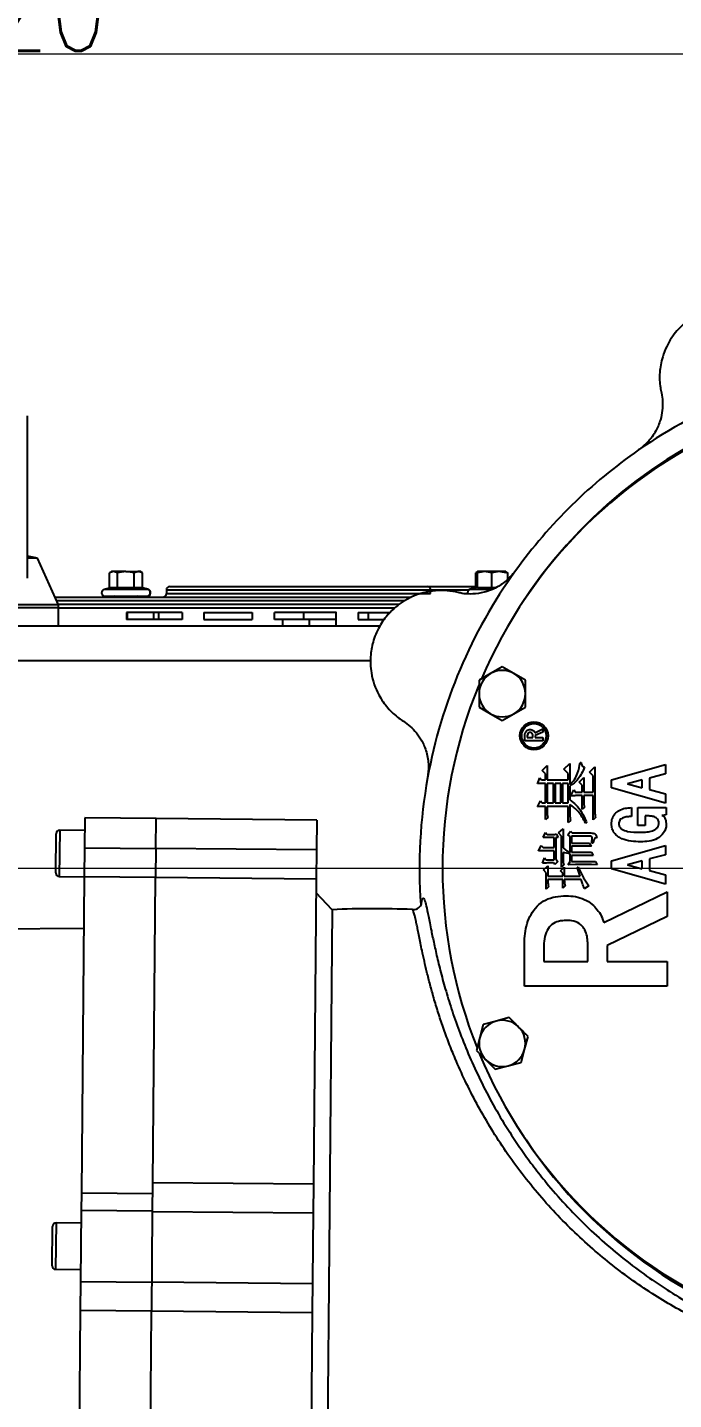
# Model space of a CAD drawing. Header units: millimetres. Extents: x 1663 to 4708, y 540 to 2693.
# Drawn here: x 2796.5 to 2977.5, y 1131.4 to 1515.7 of the extents above; entities that cross this region are included whole.
import ezdxf

# ---------------------------------------------------------------- set-up
doc = ezdxf.new("R2010")
doc.units = ezdxf.units.MM
doc.layers.add('AM_5', color=3, linetype='Continuous', lineweight=25)
doc.styles.add('SLDTEXTSTYLE1', font='txt.shx', dxfattribs={"width": 0.7, "bigfont": 'gbcbig.shx'})
doc.dimstyles.new('SLDDIMSTYLE12$0', dxfattribs={"dimtxt": 12, "dimasz": 10, "dimexe": 0, "dimexo": 0.0625, "dimgap": 0.875, "dimtad": 1, "dimdec": 1, "dimlfac": 1.8, "dimrnd": 1e-09, "dimzin": 12, "dimdsep": 46, "dimtxsty": 'SLDTEXTSTYLE1', "dimcen": 0.09, "dimdle": 8.16, "dimclrd": 3, "dimclre": 3, "dimadec": 0, "dimazin": 3, "dimtfac": 1, "dimtdec": 1, "dimtofl": 0, "dimtmove": 0, "dimatfit": 3, "dimfxl": 0, "dimfrac": 2, "dimtolj": 1, "dimlwd": 5, "dimlwe": 5, "dimarcsym": 0})

# ---------------------------------------------------------------- blocks, each defined once
blk = doc.blocks.new('*D56')
at = {"layer": 'AM_5', "color": 3, "lineweight": 5, "transparency": 16777216}
blk.add_line((2531.8, 1192.2), (2531.8, 1508.26), dxfattribs=at)
at = {"layer": 'AM_5', "color": 3, "linetype": 'Continuous', "lineweight": 5, "transparency": 16777216}
for p, q in [((2541.8, 1508.26), (3038.92, 1508.26)), ((3048.92, 1280.2), (3048.92, 1508.26))]:
    blk.add_line(p, q, dxfattribs=at)
at = {"layer": 'AM_5', "color": 3, "transparency": 16777216}
for points in [[(2541.8, 1509.92), (2541.8, 1506.59), (2531.8, 1508.26)], [(3038.92, 1509.92), (3038.92, 1506.59), (3048.92, 1508.26)]]:
    blk.add_solid(points, dxfattribs=at)
at = {"layer": 'Defpoints', "color": 0, "transparency": 16777216}
for p in [(3048.92, 1508.26), (3048.92, 1280.13), (2531.8, 1192.13)]:
    blk.add_point(p, dxfattribs=at)
at = {"layer": 'AM_5', "color": 0, "transparency": 16777216, "insert": (2794.26, 1522.85), "char_height": 12, "width": 2.3333, "attachment_point": 5, "style": 'SLDTEXTSTYLE1'}
blk.add_mtext('\\A1;{\\H2.28571x;520}', dxfattribs=at)
blk = doc.blocks.new('*D60')
at = {"layer": 'AM_5', "color": 3, "lineweight": 5, "transparency": 16777216}
blk.add_line((3048.86, 1280.13), (2781.7, 1280.13), dxfattribs=at)
at = {"layer": 'AM_5', "color": 3, "linetype": 'Continuous', "lineweight": 5, "transparency": 16777216}
for p, q in [((2781.7, 1270.13), (2781.7, 951.26)), ((3046.96, 941.26), (2781.7, 941.26))]:
    blk.add_line(p, q, dxfattribs=at)
at = {"layer": 'AM_5', "color": 3, "transparency": 16777216}
for points in [[(2780.04, 1270.13), (2783.37, 1270.13), (2781.7, 1280.13)], [(2780.04, 951.26), (2783.37, 951.26), (2781.7, 941.26)]]:
    blk.add_solid(points, dxfattribs=at)
at = {"layer": 'Defpoints', "color": 0, "transparency": 16777216}
for p in [(3048.92, 1280.13), (2781.7, 941.26), (3047.02, 941.26)]:
    blk.add_point(p, dxfattribs=at)
at = {"layer": 'AM_5', "color": 0, "transparency": 16777216, "insert": (2767.11, 999.56), "char_height": 12, "attachment_point": 5, "rotation": 90, "style": 'SLDTEXTSTYLE1'}
blk.add_mtext('\\A1;{\\H2.28571x;340}', dxfattribs=at)

msp = doc.modelspace()

# ---------------------------------------------------------------- linework, layer by layer
at = {"color": 7, "linetype": 'Continuous', "lineweight": 25}
for p, q in [((2796.461, 1361.494), (2796.461, 1406.884)), ((2799.311, 1367.078), (2796.461, 1367.587)), ((2799.311, 1367.078), (2796.461, 1367.078)), ((2805.211, 1353.967), (2799.311, 1367.078)), ((2820.05, 1363.284), (2819.412, 1362.915)), ((2820.586, 1363.284), (2819.432, 1362.926)), ((2819.432, 1358.735), (2819.432, 1362.926)), ((2820.586, 1363.284), (2820.05, 1363.284)), ((2821.741, 1362.926), (2820.586, 1363.284)), ((2824.05, 1363.284), (2820.586, 1363.284)), ((2824.05, 1363.284), (2821.741, 1362.926)), ((2821.741, 1358.735), (2821.741, 1362.926)), ((2826.36, 1362.926), (2824.05, 1363.284)), ((2824.05, 1363.284), (2827.514, 1363.284)), ((2827.514, 1363.284), (2826.36, 1362.926)), ((2826.36, 1358.735), (2826.36, 1362.926)), ((2828.669, 1362.926), (2827.514, 1363.284)), ((2828.05, 1363.284), (2827.514, 1363.284)), ((2828.689, 1362.915), (2828.05, 1363.284)), ((2828.187, 1363.284), (2828.05, 1363.284)), ((2828.669, 1358.735), (2828.669, 1362.926)), ((2922.717, 1363.284), (2922.078, 1362.915)), ((2922.781, 1363.138), (2922.098, 1362.926)), ((2922.098, 1359.134), (2922.098, 1362.926)), ((2924.581, 1363.284), (2922.581, 1362.926)), ((2922.581, 1362.926), (2922.581, 1363.284)), ((2924.581, 1363.284), (2922.581, 1363.284)), ((2922.581, 1358.735), (2922.581, 1362.926)), ((2926.581, 1362.926), (2924.581, 1363.284)), ((2928.581, 1363.284), (2924.581, 1363.284)), ((2928.581, 1363.284), (2926.581, 1362.926)), ((2926.581, 1358.735), (2926.581, 1362.926)), ((2930.581, 1362.926), (2928.581, 1363.284)), ((2930.54, 1363.284), (2928.581, 1363.284)), ((2930.581, 1363.16), (2930.381, 1363.222)), ((2930.381, 1363.138), (2931.063, 1362.926)), ((2930.444, 1363.284), (2931.083, 1362.915)), ((2931.063, 1361.102), (2931.063, 1362.926)), ((2817.992, 1358.35), (2819.432, 1358.735)), ((2817.992, 1358.35), (2830.109, 1358.35)), ((2821.741, 1358.735), (2819.432, 1358.735)), ((2826.36, 1358.735), (2821.741, 1358.735)), ((2828.669, 1358.735), (2826.36, 1358.735)), ((2830.246, 1358.35), (2828.669, 1358.772)), ((2830.109, 1358.35), (2828.669, 1358.735)), ((2835.384, 1358.134), (2835.384, 1357.134)), ((2836.384, 1359.134), (2908.587, 1359.134)), ((2908.587, 1359.134), (2922.581, 1359.134)), ((2909.438, 1357.134), (2909.438, 1358.134)), ((2922.539, 1358.89), (2920.522, 1358.35)), ((2926.581, 1358.735), (2922.581, 1358.735)), ((2926.581, 1358.35), (2926.581, 1358.735)), ((2927.653, 1358.735), (2926.581, 1358.735)), ((2805.211, 1353.134), (2775.211, 1353.134)), ((2805.211, 1353.967), (2790.211, 1353.967)), ((2805.211, 1353.134), (2790.211, 1353.134)), ((2804.236, 1356.134), (2903.986, 1356.134)), ((2805.211, 1353.134), (2805.211, 1353.967)), ((2805.211, 1348.134), (2805.211, 1353.134)), ((2805.211, 1353.134), (2875.384, 1353.134)), ((2818.25, 1356.384), (2829.85, 1356.384)), ((2824.05, 1356.134), (2824.05, 1356.384)), ((2829.85, 1356.384), (2829.987, 1356.384)), ((2875.384, 1353.134), (2899.372, 1353.134)), ((2824.255, 1351.834), (2824.255, 1349.834)), ((2824.408, 1351.834), (2824.255, 1351.834)), ((2824.408, 1349.834), (2824.255, 1349.834)), ((2824.408, 1351.834), (2824.408, 1349.834)), ((2831.8, 1351.834), (2824.408, 1351.834)), ((2831.8, 1349.834), (2824.408, 1349.834)), ((2831.8, 1351.834), (2831.8, 1349.834)), ((2833.224, 1351.834), (2831.8, 1351.834)), ((2833.224, 1349.834), (2831.8, 1349.834)), ((2833.224, 1351.834), (2833.224, 1349.834)), ((2839.773, 1351.834), (2833.224, 1351.834)), ((2839.773, 1349.834), (2833.224, 1349.834)), ((2839.773, 1351.834), (2839.773, 1349.834)), ((2845.923, 1351.834), (2845.923, 1349.834)), ((2845.923, 1351.834), (2859.399, 1351.834)), ((2845.923, 1349.834), (2859.399, 1349.834)), ((2859.399, 1351.834), (2859.399, 1349.834)), ((2865.549, 1351.834), (2865.549, 1349.834)), ((2867.884, 1349.834), (2867.884, 1348.134)), ((2873.782, 1351.834), (2873.782, 1349.834)), ((2875.384, 1349.834), (2875.384, 1348.134)), ((2882.884, 1349.834), (2882.884, 1348.134)), ((2883.006, 1349.834), (2883.006, 1351.834)), ((2889.156, 1351.834), (2889.156, 1349.834)), ((2891.948, 1351.834), (2891.948, 1349.834)), ((2895.962, 1349.834), (2895.962, 1349.287)), ((2897.423, 1351.834), (2897.423, 1351.186)), ((2781.53, 1348.134), (2895.238, 1348.134)), ((2926.243, 1334.746), (2922.993, 1332.87)), ((2929.493, 1336.623), (2926.243, 1334.746)), ((2932.743, 1334.746), (2929.493, 1336.623)), ((2935.993, 1332.87), (2932.743, 1334.746)), ((2922.993, 1325.364), (2926.243, 1323.488)), ((2926.243, 1323.488), (2929.493, 1321.612)), ((2929.493, 1321.612), (2932.743, 1323.488)), ((2932.743, 1323.488), (2935.993, 1325.364)), ((2938.606, 1318.152), (2940.826, 1319.232)), ((2940.826, 1318.37), (2938.721, 1317.346)), ((2940.826, 1319.232), (2940.826, 1318.37)), ((2935.826, 1315.927), (2935.826, 1317.418)), ((2940.826, 1315.927), (2935.826, 1315.927)), ((2936.503, 1317.275), (2936.503, 1316.787)), ((2936.503, 1316.787), (2938.044, 1316.787)), ((2938.044, 1316.787), (2938.044, 1317.446)), ((2938.721, 1317.346), (2938.721, 1316.787)), ((2938.721, 1316.787), (2940.826, 1316.787)), ((2940.826, 1316.787), (2940.826, 1315.927)), ((2940.707, 1307.574), (2942.079, 1308.946)), ((2941.646, 1306.635), (2940.707, 1307.574)), ((2941.646, 1304.973), (2941.646, 1306.635)), ((2942.079, 1308.946), (2942.079, 1304.973)), ((2946.753, 1307.935), (2948.415, 1309.596)), ((2947.981, 1306.707), (2946.753, 1307.935)), ((2947.981, 1304.973), (2947.981, 1306.707)), ((2948.415, 1309.596), (2948.415, 1303.673)), ((2951.304, 1309.813), (2951.593, 1309.813)), ((2953.918, 1307.14), (2955.435, 1308.657)), ((2955.002, 1306.057), (2953.918, 1307.14)), ((2955.435, 1308.657), (2955.435, 1296.16)), ((2960.098, 1304.961), (2975.268, 1309.291)), ((2975.268, 1306.67), (2970.748, 1305.476)), ((2975.268, 1309.291), (2975.268, 1306.67)), ((2939.339, 1303.89), (2940.038, 1305.551)), ((2940.038, 1305.551), (2940.527, 1304.973)), ((2940.527, 1304.973), (2941.646, 1304.973)), ((2941.646, 1298.544), (2941.646, 1303.962)), ((2942.079, 1304.973), (2947.981, 1304.973)), ((2943.872, 1303.962), (2942.079, 1303.962)), ((2942.079, 1303.962), (2942.079, 1298.544)), ((2943.872, 1298.544), (2943.872, 1303.962)), ((2945.927, 1303.962), (2944.305, 1303.962)), ((2944.305, 1303.962), (2944.305, 1298.544)), ((2945.927, 1298.544), (2945.927, 1303.962)), ((2947.981, 1303.962), (2946.36, 1303.962)), ((2946.36, 1303.962), (2946.36, 1298.544)), ((2947.981, 1298.544), (2947.981, 1303.962)), ((2948.415, 1303.239), (2948.415, 1299.339)), ((2951.053, 1304.323), (2952.353, 1305.623)), ((2951.92, 1303.456), (2951.053, 1304.323)), ((2951.92, 1301.506), (2951.92, 1303.456)), ((2952.353, 1305.623), (2952.353, 1301.506)), ((2955.002, 1301.506), (2955.002, 1306.057)), ((2960.098, 1302.752), (2960.098, 1304.961)), ((2975.268, 1298.434), (2960.098, 1302.752)), ((2968.713, 1305.002), (2964.551, 1303.855)), ((2964.551, 1303.855), (2968.713, 1302.72)), ((2968.713, 1302.72), (2968.713, 1305.002)), ((2970.748, 1305.476), (2970.748, 1302.237)), ((2939.412, 1297.46), (2940.18, 1299.122)), ((2940.18, 1299.122), (2940.669, 1298.544)), ((2948.741, 1300.494), (2949.536, 1302.156)), ((2949.536, 1302.156), (2949.969, 1301.506)), ((2949.969, 1301.506), (2951.92, 1301.506)), ((2951.92, 1296.738), (2951.92, 1300.567)), ((2952.353, 1301.506), (2955.002, 1301.506)), ((2955.002, 1300.567), (2952.353, 1300.567)), ((2952.353, 1300.567), (2952.353, 1298.11)), ((2955.002, 1293.776), (2955.002, 1300.567)), ((2970.748, 1302.237), (2975.268, 1301.042)), ((2975.268, 1301.042), (2975.268, 1298.434)), ((2940.669, 1298.544), (2941.646, 1298.544)), ((2941.646, 1293.848), (2941.646, 1297.533)), ((2942.079, 1298.544), (2943.872, 1298.544)), ((2947.981, 1297.533), (2942.079, 1297.533)), ((2942.079, 1297.533), (2942.079, 1295.221)), ((2942.079, 1295.221), (2942.224, 1294.426)), ((2944.305, 1298.544), (2945.927, 1298.544)), ((2946.36, 1298.544), (2947.981, 1298.544)), ((2947.981, 1292.981), (2947.981, 1297.533)), ((2948.415, 1298.038), (2948.415, 1295.365)), ((2952.498, 1297.316), (2951.92, 1296.738)), ((2952.353, 1298.11), (2952.498, 1297.316)), ((2965.713, 1297.189), (2965.713, 1294.693)), ((2967.519, 1292.221), (2967.519, 1297.189)), ((2967.519, 1297.189), (2975.439, 1297.189)), ((2975.439, 1295.16), (2974.245, 1295.012)), ((2975.439, 1297.189), (2975.439, 1295.16)), ((2812.54, 1294.322), (2812.463, 1285.97)), ((2832.54, 1294.137), (2812.54, 1294.322)), ((2832.462, 1285.785), (2832.54, 1294.137)), ((2877.538, 1293.72), (2832.54, 1294.137)), ((2877.538, 1293.72), (2877.46, 1285.368)), ((2942.224, 1294.426), (2941.646, 1293.848)), ((2945.231, 1290.092), (2946.531, 1291.248)), ((2946.531, 1291.248), (2946.531, 1285.974)), ((2948.632, 1293.632), (2947.981, 1292.981)), ((2953.11, 1292.909), (2952.821, 1292.837)), ((2955.652, 1294.426), (2955.002, 1293.776)), ((2969.554, 1292.221), (2967.519, 1292.221)), ((2970.284, 1294.864), (2969.554, 1294.864)), ((2969.554, 1294.864), (2969.554, 1292.221)), ((2804.397, 1278.897), (2804.499, 1289.896)), ((2805.508, 1290.887), (2805.388, 1277.887)), ((2812.508, 1290.822), (2805.508, 1290.887)), ((2940.937, 1288.792), (2941.587, 1290.236)), ((2944.043, 1288.792), (2940.937, 1288.792)), ((2941.587, 1290.236), (2942.093, 1289.659)), ((2944.043, 1286.047), (2944.043, 1288.792)), ((2944.476, 1288.792), (2944.476, 1282.724)), ((2945.127, 1288.792), (2944.476, 1288.792)), ((2944.693, 1289.731), (2945.127, 1288.792)), ((2946.098, 1289.225), (2945.231, 1290.092)), ((2946.098, 1280.484), (2946.098, 1289.225)), ((2947.845, 1289.586), (2948.64, 1290.598)), ((2948.495, 1289.081), (2947.845, 1289.586)), ((2948.495, 1284.602), (2948.495, 1289.081)), ((2948.64, 1290.598), (2949.07, 1290.092)), ((2954.25, 1289.153), (2948.928, 1289.153)), ((2948.928, 1289.153), (2948.928, 1287.275)), ((2949.07, 1290.092), (2954.322, 1290.092)), ((2812.463, 1285.97), (2812.387, 1277.766)), ((2812.463, 1285.97), (2832.462, 1285.785)), ((2832.462, 1285.785), (2832.386, 1277.581)), ((2877.46, 1285.368), (2832.462, 1285.785)), ((2877.46, 1285.368), (2877.384, 1277.165)), ((2939.682, 1285.035), (2940.41, 1286.552)), ((2940.41, 1286.552), (2940.918, 1286.047)), ((2940.918, 1286.047), (2944.043, 1286.047)), ((2944.043, 1282.579), (2944.043, 1285.107)), ((2948.495, 1284.241), (2946.531, 1284.602)), ((2946.531, 1284.602), (2946.531, 1282.868)), ((2948.495, 1282.146), (2948.495, 1284.241)), ((2948.928, 1287.275), (2953.913, 1287.275)), ((2954.491, 1286.408), (2948.928, 1286.408)), ((2948.928, 1286.408), (2948.928, 1284.674)), ((2948.928, 1284.674), (2954.491, 1284.674)), ((2954.997, 1283.807), (2948.928, 1283.807)), ((2948.928, 1283.807), (2948.928, 1282.146)), ((2953.913, 1287.275), (2954.491, 1286.408)), ((2954.491, 1284.674), (2954.997, 1283.807)), ((2954.898, 1287.275), (2954.609, 1287.275)), ((2960.098, 1282.295), (2975.268, 1286.625)), ((2975.268, 1284.004), (2970.748, 1282.81)), ((2975.268, 1286.625), (2975.268, 1284.004)), ((2940.792, 1281.64), (2941.37, 1283.085)), ((2941.022, 1279.762), (2942.25, 1280.918)), ((2941.817, 1278.967), (2941.022, 1279.762)), ((2941.37, 1283.085), (2941.804, 1282.579)), ((2941.804, 1282.579), (2944.043, 1282.579)), ((2942.25, 1280.918), (2942.25, 1278.028)), ((2944.26, 1281.279), (2943.899, 1281.712)), ((2945.054, 1282.146), (2944.26, 1281.279)), ((2944.476, 1282.724), (2945.054, 1282.146)), ((2945.79, 1279.473), (2946.874, 1280.484)), ((2946.748, 1281.134), (2946.098, 1280.484)), ((2946.874, 1280.484), (2946.874, 1278.028)), ((2947.989, 1281.207), (2948.495, 1282.146)), ((2950.007, 1281.279), (2947.989, 1281.207)), ((2948.928, 1282.146), (2955.617, 1282.146)), ((2954.467, 1281.279), (2950.007, 1281.279)), ((2950.486, 1280.484), (2950.775, 1280.556)), ((2951.353, 1278.028), (2950.486, 1280.484)), ((2956.12, 1281.207), (2954.467, 1281.279)), ((2955.617, 1282.146), (2956.12, 1281.207)), ((2960.098, 1280.086), (2960.098, 1282.295)), ((2975.268, 1275.769), (2960.098, 1280.086)), ((2968.713, 1282.337), (2964.551, 1281.19)), ((2964.551, 1281.19), (2968.713, 1280.054)), ((2968.713, 1280.054), (2968.713, 1282.337)), ((2970.748, 1282.81), (2970.748, 1279.571)), ((2805.388, 1277.887), (2812.388, 1277.823)), ((2812.387, 1277.766), (2811.568, 1189.28)), ((2832.386, 1277.581), (2812.387, 1277.766)), ((2831.596, 1192.152), (2832.386, 1277.581)), ((2877.384, 1277.165), (2832.386, 1277.581)), ((2877.384, 1277.165), (2876.594, 1191.736)), ((2941.817, 1274.344), (2941.817, 1278.967)), ((2942.25, 1278.028), (2946.44, 1278.028)), ((2946.44, 1277.089), (2942.25, 1277.089)), ((2942.25, 1277.089), (2942.25, 1276.728)), ((2946.44, 1278.823), (2945.79, 1279.473)), ((2946.44, 1278.028), (2946.44, 1278.823)), ((2946.44, 1274.633), (2946.44, 1277.089)), ((2946.874, 1278.028), (2951.353, 1278.028)), ((2951.641, 1277.089), (2946.874, 1277.089)), ((2946.874, 1277.089), (2946.874, 1277.017)), ((2970.748, 1279.571), (2975.268, 1278.377)), ((2975.268, 1278.377), (2975.268, 1275.769)), ((2881.879, 1268.607), (2877.349, 1273.314)), ((2942.467, 1274.994), (2941.817, 1274.344)), ((2947.09, 1275.283), (2946.44, 1274.633)), ((2953.736, 1275.283), (2952.436, 1274.488)), ((2957.942, 1264.983), (2975.697, 1273.629)), ((2975.697, 1273.629), (2975.697, 1266.726)), ((2881.879, 1268.607), (2881.001, 1173.683)), ((2975.697, 1266.726), (2958.861, 1258.535)), ((2812.254, 1263.323), (2551.048, 1261.182)), ((2935.697, 1247.185), (2935.697, 1259.111)), ((2941.115, 1257.969), (2941.115, 1254.062)), ((2953.443, 1254.062), (2953.443, 1259.334)), ((2958.861, 1258.535), (2958.861, 1254.062)), ((2941.115, 1254.062), (2953.443, 1254.062)), ((2958.861, 1254.062), (2975.697, 1254.062)), ((2975.697, 1254.062), (2975.697, 1247.185)), ((2975.697, 1247.185), (2935.697, 1247.185)), ((2927.811, 1237.429), (2924.186, 1236.457)), ((2931.436, 1238.4), (2927.811, 1237.429)), ((2924.186, 1236.457), (2923.215, 1232.833)), ((2923.215, 1232.833), (2922.243, 1229.208)), ((2935.772, 1229.468), (2936.743, 1233.093)), ((2934.8, 1225.843), (2935.772, 1229.468)), ((2927.551, 1223.9), (2931.175, 1224.872)), ((2931.175, 1224.872), (2934.8, 1225.843)), ((2831.52, 1184.005), (2831.596, 1192.152)), ((2876.594, 1191.736), (2831.596, 1192.152)), ((2876.594, 1191.736), (2876.518, 1183.588)), ((2811.568, 1189.28), (2811.522, 1184.327)), ((2811.568, 1189.28), (2831.567, 1189.095)), ((2811.522, 1184.327), (2811.339, 1164.464)), ((2831.522, 1184.141), (2811.522, 1184.327)), ((2831.338, 1156.131), (2831.52, 1184.005)), ((2876.518, 1183.588), (2831.52, 1184.005)), ((2803.379, 1168.901), (2803.481, 1179.901)), ((2804.49, 1180.891), (2804.37, 1167.892)), ((2811.49, 1180.827), (2804.49, 1180.891)), ((2876.518, 1183.588), (2876.26, 1155.715)), ((2881.001, 1173.683), (2880.122, 1078.759)), ((2804.37, 1167.892), (2811.37, 1167.827)), ((2811.339, 1164.464), (2811.263, 1156.316)), ((2811.339, 1164.464), (2831.338, 1164.279)), ((2876.336, 1163.863), (2831.338, 1164.279)), ((2811.263, 1156.316), (2810.468, 1070.402)), ((2831.262, 1156.131), (2811.263, 1156.316)), ((2830.472, 1070.703), (2831.262, 1156.131)), ((2876.26, 1155.715), (2831.262, 1156.131)), ((2876.26, 1155.715), (2875.47, 1070.286))]:
    msp.add_line(p, q, dxfattribs=at)
at = {"color": 8, "linetype": 'Continuous', "lineweight": 25}
for p, q in [((2830.109, 1358.35), (2830.246, 1358.35)), ((2909.438, 1358.134), (2835.384, 1358.134)), ((2835.384, 1357.134), (2909.438, 1357.134)), ((2920.119, 1358.134), (2909.438, 1358.134)), ((2918.758, 1357.134), (2919.813, 1357.134)), ((2920.522, 1358.35), (2926.581, 1358.35)), ((2926.581, 1358.233), (2926.581, 1358.35)), ((2926.581, 1358.35), (2926.851, 1358.35)), ((2902.115, 1355.134), (2804.686, 1355.134)), ((2805.136, 1354.134), (2900.621, 1354.134)), ((2892.558, 1338.308), (2767.132, 1338.308))]:
    msp.add_line(p, q, dxfattribs=at)
at = {"color": 7, "linetype": 'Continuous', "lineweight": 25}
for radius in [3.931, 3.435]:
    msp.add_circle((2938.384, 1317.31), radius, dxfattribs=at)
for centre, radius, start, end in [((3048.919, 1280.134), 142.619, 99.21632, 124.72319), ((3048.919, 1280.134), 135.984, 75.70908, 147.39827), ((3047.75, 1280.134), 135, 112.71649, 156.82438), ((3048.919, 1280.134), 142.619, 124.72319, 144.21632), ((3048.919, 1280.134), 142.619, 144.21632, 169.72319), ((2818.25, 1357.384), 1, 105, 270), ((2829.85, 1357.384), 1, 270, 75), ((2829.987, 1357.384), 1, 270, 75), ((2834.384, 1357.134), 1, 270, 0), ((2836.384, 1358.134), 1, 90, 180), ((2908.506, 1358.202), 0.935, 355.77956, 85.04001), ((2920.781, 1357.384), 1, 105, 200.46258), ((2820.8, 1356.134), 0.25, 0, 90), ((2827.3, 1356.134), 0.25, 90, 180), ((2827.437, 1356.134), 0.25, 90, 180), ((2929.493, 1329.117), 6.5, 120, 180), ((2929.493, 1329.117), 6.5, 60, 120), ((2929.493, 1329.117), 6.5, 0, 60), ((3047.75, 1280.134), 135, 157.638, 180), ((3048.919, 1280.134), 135.984, 212.60173, 21.68503), ((2929.493, 1329.117), 6.5, 180, 240), ((2929.493, 1329.117), 6.5, 300, 0), ((2929.493, 1329.117), 6.5, 240, 300), ((3048.919, 1280.134), 142.619, 169.72319, 184.08184), ((2805.499, 1289.887), 1, 89.46975, 179.46975), ((3047.75, 1280.134), 135, 180, 201.81807), ((2805.397, 1278.887), 1, 179.46975, 269.46975), ((2893.585, 1016.588), 252.291, 87.58259, 92.65925), ((2904.554, 1271.127), 2.494, 262.39523, 333.25086), ((2929.493, 1231.15), 6.5, 105, 165), ((2929.493, 1231.15), 6.5, 45, 105), ((2929.493, 1231.15), 6.5, 345, 45), ((2929.493, 1231.15), 6.5, 165, 225), ((3047.75, 1280.134), 135, 202.64746, 246.75913), ((2929.493, 1231.15), 6.5, 225, 285), ((2929.493, 1231.15), 6.5, 285, 345), ((2804.481, 1179.892), 1, 89.46975, 179.46975), ((2804.379, 1168.892), 1, 179.46975, 269.46975)]:
    msp.add_arc(centre, radius, start, end, dxfattribs=at)
for points, knots in [([(3010.402, 1427.973), (3009.825, 1428.835), (3008.671, 1430.563), (3006.339, 1432.882), (3003.775, 1434.719), (3001.079, 1436.073), (2998.508, 1436.946), (2995.799, 1437.462), (2993.249, 1437.601), (2990.811, 1437.417), (2988.565, 1436.994), (2986.328, 1436.285), (2984.243, 1435.349), (2982.379, 1434.234), (2980.549, 1432.87), (2978.804, 1431.202), (2977, 1428.972), (2975.476, 1426.363), (2974.145, 1422.9), (2973.471, 1418.989), (2973.603, 1415.649), (2973.968, 1413.823), (2974.069, 1413.316)], [0, 0, 0, 0, 0.0704817, 0.1411253, 0.2114397, 0.262002, 0.312511, 0.3555757, 0.3985696, 0.430653, 0.4627062, 0.4949602, 0.5272108, 0.5564321, 0.5856728, 0.6253972, 0.6651816, 0.7232176, 0.7813627, 0.8729283, 0.9646568, 1, 1, 1, 1]), ([(2974.069, 1413.316), (2974.208, 1412.54), (2974.485, 1410.986), (2974.411, 1408.464), (2973.869, 1405.704), (2972.86, 1403.195), (2971.516, 1401.074), (2970.021, 1399.202), (2968.562, 1398.049), (2967.682, 1397.354)], [0, 0, 0, 0, 0.1638594, 0.3281213, 0.4914407, 0.6743603, 0.7670388, 0.8595026, 1, 1, 1, 1]), ([(2933.223, 1363.527), (2932.579, 1362.732), (2931.539, 1361.449), (2929.887, 1360.099), (2928.277, 1359.022), (2926.433, 1358.116), (2923.972, 1357.31), (2921.2, 1356.924), (2918.82, 1357.07), (2917.518, 1357.354), (2917.145, 1357.436)], [0, 0, 0, 0, 0.1281278, 0.2070687, 0.2861351, 0.404738, 0.5235866, 0.7217864, 0.9203618, 1, 1, 1, 1]), ([(2917.145, 1357.436), (2916.128, 1357.638), (2914.09, 1358.043), (2910.801, 1358.034), (2907.689, 1357.52), (2904.825, 1356.571), (2902.39, 1355.371), (2900.11, 1353.82), (2898.208, 1352.115), (2896.615, 1350.261), (2895.325, 1348.374), (2894.245, 1346.291), (2893.433, 1344.154), (2892.903, 1342.048), (2892.574, 1339.789), (2892.519, 1337.376), (2892.82, 1334.523), (2893.587, 1331.601), (2895.095, 1328.212), (2897.384, 1324.97), (2899.839, 1322.701), (2901.388, 1321.668), (2901.818, 1321.381)], [0, 0, 0, 0, 0.0704817, 0.1411253, 0.2114397, 0.262002, 0.312511, 0.3555757, 0.3985696, 0.430653, 0.4627062, 0.4949602, 0.5272108, 0.5564321, 0.5856728, 0.6253972, 0.6651816, 0.7232176, 0.7813627, 0.8729283, 0.9646568, 1, 1, 1, 1]), ([(2873.782, 1351.834), (2873.06, 1351.834), (2871.816, 1351.834), (2870.216, 1351.834), (2868.989, 1351.834), (2867.949, 1351.834), (2866.684, 1351.834), (2865.666, 1351.834), (2865.674, 1351.834), (2865.677, 1351.834)], [0, 0, 0, 0, 0.1514321, 0.2611297, 0.365428, 0.4688376, 0.5720311, 0.829003, 1, 1, 1, 1]), ([(2873.782, 1349.834), (2873.06, 1349.834), (2871.816, 1349.834), (2870.216, 1349.834), (2868.989, 1349.834), (2867.949, 1349.834), (2866.684, 1349.834), (2865.666, 1349.834), (2865.674, 1349.834), (2865.677, 1349.834)], [0, 0, 0, 0, 0.1514321, 0.2611297, 0.365428, 0.4688376, 0.5720311, 0.829003, 1, 1, 1, 1]), ([(2882.928, 1351.834), (2882.952, 1351.834), (2883.108, 1351.834), (2882.398, 1351.834), (2880.998, 1351.834), (2879.312, 1351.834), (2878.144, 1351.834), (2877.238, 1351.834), (2876.669, 1351.834), (2876.071, 1351.834), (2875.442, 1351.834), (2874.675, 1351.834), (2874.118, 1351.834), (2873.782, 1351.834)], [0, 0, 0, 0, 0.0429289, 0.2721383, 0.5004681, 0.6156151, 0.7316624, 0.7706729, 0.809886, 0.8499159, 0.8915892, 0.9345648, 1, 1, 1, 1]), ([(2882.928, 1349.834), (2882.952, 1349.834), (2883.108, 1349.834), (2882.398, 1349.834), (2880.998, 1349.834), (2879.312, 1349.834), (2878.144, 1349.834), (2877.238, 1349.834), (2876.669, 1349.834), (2876.071, 1349.834), (2875.442, 1349.834), (2874.675, 1349.834), (2874.118, 1349.834), (2873.782, 1349.834)], [0, 0, 0, 0, 0.0429289, 0.2721383, 0.5004681, 0.6156151, 0.7316624, 0.7706729, 0.809886, 0.8499159, 0.8915892, 0.9345648, 1, 1, 1, 1]), ([(2889.156, 1351.834), (2889.228, 1351.834), (2889.336, 1351.834), (2889.633, 1351.834), (2889.824, 1351.834), (2890.293, 1351.834), (2890.573, 1351.834), (2891.208, 1351.834), (2891.564, 1351.834), (2891.948, 1351.834)], [0, 0, 0, 0, 0.25, 0.25, 0.5, 0.5, 0.75, 0.75, 1, 1, 1, 1]), ([(2889.156, 1349.834), (2889.228, 1349.834), (2889.336, 1349.834), (2889.633, 1349.834), (2889.824, 1349.834), (2890.293, 1349.834), (2890.573, 1349.834), (2891.208, 1349.834), (2891.564, 1349.834), (2891.948, 1349.834)], [0, 0, 0, 0, 0.25, 0.25, 0.5, 0.5, 0.75, 0.75, 1, 1, 1, 1]), ([(2891.948, 1351.834), (2892.354, 1351.834), (2892.789, 1351.834), (2893.687, 1351.834), (2894.147, 1351.834), (2895.537, 1351.834), (2896.471, 1351.834), (2897.423, 1351.834)], [0, 0, 0, 0, 0.25, 0.25, 0.5, 0.5, 1, 1, 1, 1]), ([(2891.948, 1349.834), (2892.354, 1349.834), (2892.789, 1349.834), (2893.687, 1349.834), (2894.147, 1349.834), (2895.185, 1349.834), (2895.763, 1349.834), (2896.347, 1349.834)], [0, 0, 0, 0, 0.25, 0.25, 0.5, 0.5, 0.8103384, 0.8103384, 0.8103384, 0.8103384]), ([(2922.993, 1332.87), (2922.993, 1332.837), (2922.993, 1331.6), (2922.993, 1330.341), (2922.993, 1329.117)], [0, 0, 0, 0, 0.0269953, 1, 1, 1, 1]), ([(2935.993, 1329.117), (2935.993, 1330.341), (2935.993, 1331.6), (2935.993, 1332.837), (2935.993, 1332.87)], [0, 0, 0, 0, 0.97300478, 1, 1, 1, 1]), ([(2922.993, 1329.117), (2922.993, 1328.177), (2922.993, 1326.918), (2922.993, 1325.678), (2922.993, 1325.364)], [0, 0, 0, 0, 0.7469333, 1, 1, 1, 1]), ([(2935.993, 1325.364), (2935.993, 1325.678), (2935.993, 1326.918), (2935.993, 1328.177), (2935.993, 1329.117)], [0, 0, 0, 0, 0.2530667, 1, 1, 1, 1]), ([(2901.818, 1321.381), (2902.465, 1320.93), (2903.76, 1320.027), (2905.491, 1318.192), (2907.059, 1315.857), (2908.12, 1313.37), (2908.67, 1310.919), (2908.936, 1308.538), (2908.719, 1306.691), (2908.589, 1305.577)], [0, 0, 0, 0, 0.1638594, 0.3281213, 0.4914407, 0.6743603, 0.7670388, 0.8595026, 1, 1, 1, 1]), ([(2935.826, 1317.418), (2935.841, 1317.653), (2935.872, 1318.124), (2936.191, 1318.73), (2936.729, 1319.058), (2937.101, 1319.08), (2937.287, 1319.091)], [0, 0, 0, 0, 0.2807585, 0.5601549, 0.7794399, 1, 1, 1, 1]), ([(2937.287, 1318.23), (2937.199, 1318.225), (2937.023, 1318.214), (2936.779, 1318.096), (2936.525, 1317.793), (2936.512, 1317.489), (2936.503, 1317.275)], [0, 0, 0, 0, 0.1874919, 0.3742932, 0.5609864, 1, 1, 1, 1]), ([(2937.287, 1319.091), (2937.452, 1319.081), (2937.78, 1319.063), (2938.184, 1318.827), (2938.473, 1318.515), (2938.562, 1318.273), (2938.606, 1318.152)], [0, 0, 0, 0, 0.2803151, 0.5594507, 0.780022, 1, 1, 1, 1]), ([(2938.044, 1317.446), (2938.034, 1317.561), (2938.013, 1317.792), (2937.842, 1318.087), (2937.561, 1318.217), (2937.379, 1318.226), (2937.287, 1318.23)], [0, 0, 0, 0, 0.2805191, 0.5597554, 0.7792183, 1, 1, 1, 1]), ([(2948.415, 1303.673), (2948.883, 1304.127), (2949.819, 1305.035), (2950.848, 1307.158), (2951.131, 1308.806), (2951.304, 1309.813)], [0, 0, 0, 0, 0.2800467, 0.5599854, 1, 1, 1, 1]), ([(2952.532, 1308.513), (2952.284, 1307.924), (2951.787, 1306.746), (2950.813, 1305.252), (2949.705, 1304.021), (2948.845, 1303.5), (2948.415, 1303.239)], [0, 0, 0, 0, 0.2802334, 0.5603462, 0.7802785, 1, 1, 1, 1]), ([(2951.593, 1309.813), (2951.669, 1309.5), (2951.775, 1309.063), (2952.173, 1308.631), (2952.413, 1308.552), (2952.532, 1308.513)], [0, 0, 0, 0, 0.55956435, 0.78005034, 1, 1, 1, 1]), ([(2941.646, 1303.962), (2941.215, 1303.959), (2940.446, 1303.953), (2939.677, 1303.909), (2939.339, 1303.89)], [0, 0, 0, 0, 0.5600064, 1, 1, 1, 1]), ([(2948.415, 1299.339), (2949.032, 1298.893), (2950.267, 1298.003), (2951.546, 1296.295), (2952.514, 1294.598), (2952.912, 1293.472), (2953.11, 1292.909)], [0, 0, 0, 0, 0.2797651, 0.559635, 0.7798429, 1, 1, 1, 1]), ([(2951.92, 1300.567), (2951.326, 1300.564), (2950.266, 1300.559), (2949.207, 1300.514), (2948.741, 1300.494)], [0, 0, 0, 0, 0.5600049, 1, 1, 1, 1]), ([(2941.646, 1297.533), (2941.228, 1297.528), (2940.483, 1297.521), (2939.739, 1297.479), (2939.412, 1297.46)], [0, 0, 0, 0, 0.5599859, 1, 1, 1, 1]), ([(2952.821, 1292.837), (2952.533, 1293.417), (2951.958, 1294.578), (2950.884, 1296.035), (2949.707, 1297.224), (2948.845, 1297.767), (2948.415, 1298.038)], [0, 0, 0, 0, 0.28018043, 0.56014278, 0.7802496, 1, 1, 1, 1]), ([(2948.415, 1295.365), (2948.424, 1295.038), (2948.44, 1294.452), (2948.573, 1293.882), (2948.632, 1293.632)], [0, 0, 0, 0, 0.5599513, 1, 1, 1, 1]), ([(2955.435, 1296.16), (2955.444, 1295.832), (2955.46, 1295.247), (2955.594, 1294.677), (2955.652, 1294.426)], [0, 0, 0, 0, 0.55995133, 1, 1, 1, 1]), ([(2960.098, 1292.597), (2960.133, 1293.109), (2960.202, 1294.13), (2960.971, 1295.511), (2962.278, 1296.505), (2963.909, 1297.103), (2965.111, 1297.16), (2965.713, 1297.189)], [0, 0, 0, 0, 0.1867586, 0.3729226, 0.5594709, 0.7795025, 1, 1, 1, 1]), ([(2968.237, 1287.613), (2967.345, 1287.64), (2965.565, 1287.694), (2963.364, 1288.219), (2961.801, 1289.102), (2960.83, 1290.04), (2960.194, 1291.256), (2960.13, 1292.15), (2960.098, 1292.597)], [0, 0, 0, 0, 0.2504027, 0.5002943, 0.6253666, 0.7502877, 0.8750808, 1, 1, 1, 1]), ([(2965.713, 1294.693), (2965.323, 1294.683), (2964.545, 1294.664), (2963.576, 1294.479), (2962.877, 1294.122), (2962.447, 1293.716), (2962.171, 1293.183), (2962.143, 1292.793), (2962.129, 1292.597)], [0, 0, 0, 0, 0.2504694, 0.5004704, 0.6255057, 0.7504214, 0.8751012, 1, 1, 1, 1]), ([(2962.129, 1292.597), (2962.179, 1292.307), (2962.28, 1291.724), (2963.201, 1290.932), (2965.155, 1290.311), (2966.901, 1290.292), (2968.066, 1290.279)], [0, 0, 0, 0, 0.1239553, 0.2488066, 0.4983555, 1, 1, 1, 1]), ([(2968.066, 1290.279), (2968.599, 1290.29), (2969.664, 1290.312), (2971.262, 1290.508), (2972.477, 1291.106), (2973.243, 1291.889), (2973.353, 1292.418), (2973.407, 1292.681)], [0, 0, 0, 0, 0.2511391, 0.5020492, 0.7508155, 0.8760001, 1, 1, 1, 1]), ([(2975.439, 1292.427), (2975.404, 1292.023), (2975.333, 1291.214), (2974.564, 1289.771), (2973.02, 1288.379), (2970.65, 1287.698), (2969.042, 1287.642), (2968.237, 1287.613)], [0, 0, 0, 0, 0.1250911, 0.2501912, 0.4992688, 0.7492411, 1, 1, 1, 1]), ([(2973.407, 1292.681), (2973.365, 1293.045), (2973.3, 1293.593), (2972.833, 1294.158), (2972.252, 1294.589), (2971.36, 1294.826), (2970.643, 1294.851), (2970.284, 1294.864)], [0, 0, 0, 0, 0.2484522, 0.3736486, 0.4989325, 0.7490564, 1, 1, 1, 1]), ([(2974.245, 1295.012), (2974.309, 1295.013), (2974.439, 1295.015), (2974.656, 1294.865), (2974.936, 1294.518), (2975.32, 1293.701), (2975.392, 1292.936), (2975.439, 1292.427)], [0, 0, 0, 0, 0.0622525, 0.1247705, 0.2498639, 0.5004423, 1, 1, 1, 1]), ([(2942.093, 1289.659), (2942.578, 1289.659), (2943.446, 1289.659), (2944.312, 1289.709), (2944.693, 1289.731)], [0, 0, 0, 0, 0.5600301, 1, 1, 1, 1]), ([(2954.609, 1287.275), (2954.622, 1287.629), (2954.643, 1288.16), (2954.715, 1288.753), (2954.618, 1289.009), (2954.48, 1289.135), (2954.342, 1289.146), (2954.25, 1289.153)], [0, 0, 0, 0, 0.5004533, 0.7502288, 0.8130544, 0.8755102, 1, 1, 1, 1]), ([(2954.322, 1290.092), (2954.538, 1290.088), (2954.97, 1290.081), (2955.681, 1289.697), (2955.909, 1289.18), (2956.048, 1288.864)], [0, 0, 0, 0, 0.2811061, 0.5611061, 1, 1, 1, 1]), ([(2956.048, 1288.864), (2955.861, 1288.798), (2955.487, 1288.666), (2955.09, 1288.055), (2954.971, 1287.571), (2954.898, 1287.275)], [0, 0, 0, 0, 0.2783697, 0.5585894, 1, 1, 1, 1]), ([(2944.043, 1285.107), (2943.229, 1285.107), (2941.775, 1285.107), (2940.321, 1285.057), (2939.682, 1285.035)], [0, 0, 0, 0, 0.5600095, 1, 1, 1, 1]), ([(2946.531, 1285.974), (2946.86, 1285.663), (2947.447, 1285.107), (2948.174, 1284.756), (2948.495, 1284.602)], [0, 0, 0, 0, 0.5590985, 1, 1, 1, 1]), ([(2943.899, 1281.712), (2943.318, 1281.711), (2942.282, 1281.708), (2941.248, 1281.661), (2940.792, 1281.64)], [0, 0, 0, 0, 0.5600083, 1, 1, 1, 1]), ([(2946.531, 1282.868), (2946.54, 1282.54), (2946.556, 1281.955), (2946.689, 1281.385), (2946.748, 1281.134)], [0, 0, 0, 0, 0.5599513, 1, 1, 1, 1]), ([(2950.775, 1280.556), (2951.247, 1279.524), (2952.089, 1277.683), (2953.234, 1276.015), (2953.736, 1275.283)], [0, 0, 0, 0, 0.56088301, 1, 1, 1, 1]), ([(2942.25, 1276.728), (2942.259, 1276.4), (2942.276, 1275.815), (2942.409, 1275.245), (2942.467, 1274.994)], [0, 0, 0, 0, 0.55995133, 1, 1, 1, 1]), ([(2946.874, 1277.017), (2946.883, 1276.689), (2946.899, 1276.104), (2947.032, 1275.534), (2947.09, 1275.283)], [0, 0, 0, 0, 0.5599513, 1, 1, 1, 1]), ([(2952.436, 1274.488), (2952.296, 1274.976), (2952.047, 1275.848), (2951.765, 1276.71), (2951.641, 1277.089)], [0, 0, 0, 0, 0.559991, 1, 1, 1, 1]), ([(2935.697, 1259.111), (2935.729, 1260.054), (2935.793, 1261.941), (2936.381, 1264.726), (2937.482, 1267.346), (2939.152, 1269.723), (2941.561, 1271.46), (2944.425, 1272.367), (2946.401, 1272.453), (2947.391, 1272.495)], [0, 0, 0, 0, 0.1401753, 0.280303, 0.420371, 0.5603153, 0.706657, 0.85322, 1, 1, 1, 1]), ([(2947.391, 1272.495), (2948.261, 1272.456), (2950.001, 1272.378), (2952.536, 1271.627), (2954.581, 1270.266), (2956.119, 1268.639), (2957.332, 1266.954), (2957.739, 1265.64), (2957.942, 1264.983)], [0, 0, 0, 0, 0.1867439, 0.3732657, 0.5596165, 0.7064652, 0.8533715, 1, 1, 1, 1]), ([(2955.558, 1172.993), (2953.631, 1174.699), (2949.806, 1178.084), (2944.39, 1183.575), (2939.237, 1189.343), (2934.412, 1195.382), (2929.952, 1201.615), (2925.906, 1207.942), (2922.279, 1214.31), (2919.06, 1220.673), (2916.513, 1226.361), (2914.494, 1231.383), (2912.906, 1235.716), (2911.505, 1239.919), (2910.304, 1243.873), (2909.264, 1247.632), (2908.391, 1251.073), (2907.64, 1254.288), (2907.055, 1256.971), (2906.578, 1259.265), (2906.195, 1261.166), (2905.855, 1262.872), (2905.55, 1264.381), (2905.229, 1265.899), (2904.892, 1267.316), (2904.554, 1268.308), (2904.331, 1268.752), (2904.233, 1268.638), (2904.226, 1268.63)], [0, 0, 0, 0, 0.0480954, 0.0954717, 0.1424738, 0.1905592, 0.2379894, 0.2849148, 0.3322397, 0.3795362, 0.4272326, 0.4621107, 0.4977858, 0.5328379, 0.5690464, 0.6037861, 0.6400248, 0.6744622, 0.710758, 0.7382559, 0.7672237, 0.7957038, 0.8238511, 0.8536795, 0.8978242, 0.9453463, 0.9962478, 1, 1, 1, 1]), ([(2906.814, 1269.934), (2906.861, 1270.367), (2906.984, 1271.504), (2907.296, 1271.994), (2907.705, 1271.536), (2908.195, 1269.827), (2908.799, 1266.947), (2909.52, 1263.244), (2910.374, 1259.083), (2911.344, 1254.735), (2912.564, 1249.841), (2914.092, 1244.423), (2915.97, 1238.577), (2918.255, 1232.341), (2920.985, 1225.807), (2924.19, 1219.071), (2927.879, 1212.238), (2931.577, 1206.185), (2935.115, 1200.95), (2938.353, 1196.521), (2942.328, 1191.496), (2947.166, 1185.941), (2952.887, 1180.08), (2958.93, 1174.552), (2965.143, 1169.478), (2971.578, 1164.791), (2978.068, 1160.584), (2984.678, 1156.783), (2991.998, 1153.064), (3000.102, 1149.542), (3008.893, 1146.348), (3014.661, 1144.755), (3017.549, 1143.956)], [0, 0, 0, 0, 0.0260755, 0.068472, 0.110802, 0.1531098, 0.1954668, 0.2377341, 0.2695275, 0.3011026, 0.332991, 0.3646388, 0.3963559, 0.4278961, 0.4596743, 0.4914516, 0.523018, 0.5548504, 0.5758832, 0.5971224, 0.6186428, 0.6500297, 0.6821661, 0.7136009, 0.745887, 0.7773261, 0.8096086, 0.8409322, 0.8729902, 0.9148954, 0.957384, 1, 1, 1, 1]), ([(2947.391, 1265.61), (2946.684, 1265.567), (2945.274, 1265.481), (2943.324, 1264.53), (2941.842, 1262.78), (2941.199, 1260.454), (2941.143, 1258.798), (2941.115, 1257.969)], [0, 0, 0, 0, 0.1869219, 0.3731554, 0.5592811, 0.7792936, 1, 1, 1, 1]), ([(2953.443, 1259.334), (2953.411, 1259.955), (2953.345, 1261.197), (2952.684, 1262.95), (2951.552, 1264.61), (2949.571, 1265.501), (2948.119, 1265.574), (2947.391, 1265.61)], [0, 0, 0, 0, 0.18718889, 0.37425564, 0.56073518, 0.77970971, 1, 1, 1, 1]), ([(2934.089, 1235.746), (2933.224, 1236.612), (2932.334, 1237.502), (2931.459, 1238.376), (2931.436, 1238.4)], [0, 0, 0, 0, 0.9730048, 1, 1, 1, 1]), ([(2936.743, 1233.093), (2936.521, 1233.315), (2935.645, 1234.191), (2934.754, 1235.081), (2934.089, 1235.746)], [0, 0, 0, 0, 0.2530667, 1, 1, 1, 1]), ([(2922.243, 1229.208), (2922.267, 1229.184), (2923.142, 1228.309), (2924.031, 1227.42), (2924.897, 1226.554)], [0, 0, 0, 0, 0.0269953, 1, 1, 1, 1]), ([(2924.897, 1226.554), (2925.562, 1225.889), (2926.452, 1224.999), (2927.329, 1224.122), (2927.551, 1223.9)], [0, 0, 0, 0, 0.7469333, 1, 1, 1, 1]), ([(3015.452, 1142.278), (3013.5, 1142.778), (3009.632, 1143.768), (3003.666, 1145.635), (2997.493, 1147.851), (2991.289, 1150.417), (2985.087, 1153.331), (2979.037, 1156.526), (2972.941, 1160.132), (2966.929, 1164.111), (2961.099, 1168.375), (2957.373, 1171.481), (2955.558, 1172.993)], [0, 0, 0, 0, 0.0983606, 0.1949021, 0.2961379, 0.402868, 0.4994826, 0.6007187, 0.7010737, 0.8024625, 0.9037741, 1, 1, 1, 1])]:
    msp.add_open_spline(points, degree=3, knots=knots, dxfattribs=at)
msp.add_open_spline([(2897.423, 1351.834), (2897.62, 1351.834), (2897.816, 1351.834), (2898.012, 1351.834)], degree=3, dxfattribs=at)

# ---------------------------------------------------------------- dimensions: what is measured, and where the dimension line sits
at = {"layer": 'AM_5'}
dim = msp.add_linear_dim(base=(3048.919, 1508.258), p1=(2531.802, 1192.134), p2=(3048.919, 1280.134), text='{\\H2.28571x;520}', dimstyle='SLDDIMSTYLE12$0', override={"dimlfac": 1}, dxfattribs=at)
dim.commit()
dim.dimension.update_dxf_attribs({"geometry": '*D56', "text_midpoint": (2794.265, 1508.258), "dimtype": 160})
dim = msp.add_linear_dim(base=(2781.703, 941.255), p1=(3048.919, 1280.134), p2=(3047.021, 941.255), angle=90, text='{\\H2.28571x;340}', dimstyle='SLDDIMSTYLE12$0', override={"dimlfac": 1}, dxfattribs=at)
dim.commit()
dim.dimension.update_dxf_attribs({"geometry": '*D60', "text_midpoint": (2781.703, 999.561), "dimtype": 160})

doc.saveas('drawing.dxf')
